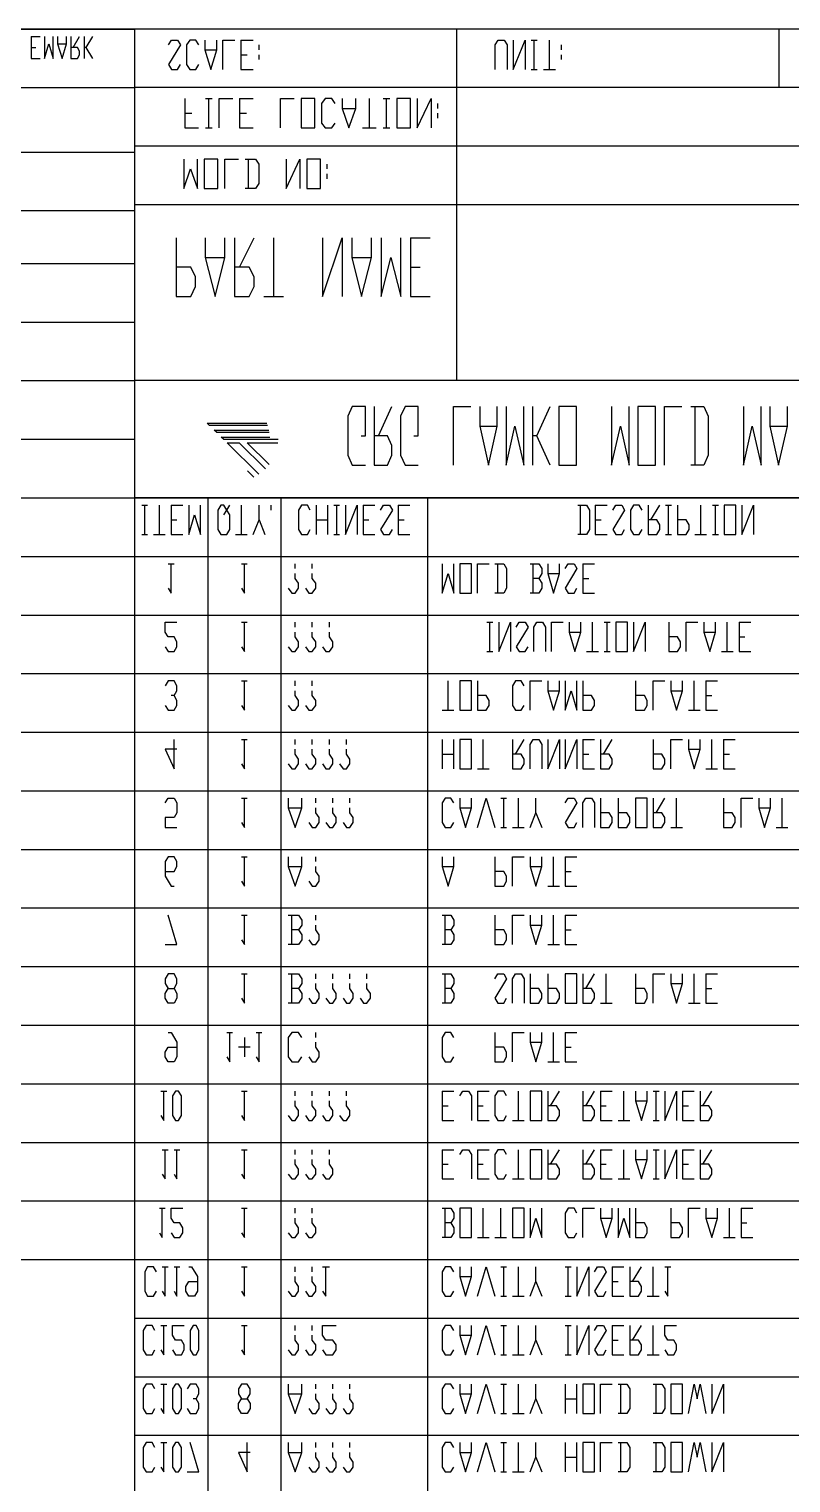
# Model space of a CAD drawing. Header units: millimetres. Extents: x -1 to 1014, y -756 to 757.
# Drawn here: x 841.2 to 925, y 596.8 to 756.7 of the extents above; entities that cross this region are included whole.
import ezdxf

# ---------------------------------------------------------------- set-up
doc = ezdxf.new("R2010")
doc.units = ezdxf.units.MM

# ---------------------------------------------------------------- blocks, each defined once
blk = doc.blocks.new('blockName2')
for points in [[(10.0392, 11.2879), (1013.96, 11.2879), (1013.96, 756.712), (10.0392, 756.712), (10.0392, 11.2879)], [(691.683, 756.712), (852.822, 756.712)], [(1013.96, 756.712), (852.822, 756.712)], [(852.822, 756.712), (852.822, 750.267)], [(852.822, 756.712), (852.822, 705.148)], [(888.272, 718.039), (888.272, 756.712)], [(923.723, 750.267), (923.723, 756.712)], [(841.475, 755.906), (841.475, 753.489), (842.442, 753.489)], [(841.475, 755.906), (842.442, 755.906)], [(842.925, 755.906), (842.925, 753.489), (843.409, 755.101), (843.892, 753.489), (843.892, 755.906)], [(844.376, 755.906), (844.376, 755.101), (844.859, 753.489), (845.343, 755.101), (845.343, 755.906)], [(844.376, 755.101), (845.343, 755.101)], [(845.826, 755.906), (845.826, 753.489), (846.551, 753.489), (846.793, 753.892), (846.793, 754.295), (846.551, 754.698), (845.826, 754.698)], [(846.068, 754.698), (846.793, 755.906)], [(847.276, 755.906), (847.276, 753.489)], [(847.518, 754.698), (848.243, 755.906)], [(856.569, 754.963), (856.901, 755.5), (857.565, 755.5), (857.897, 754.963), (856.569, 752.814), (856.901, 752.277), (857.565, 752.277), (857.897, 752.814)], [(859.889, 754.963), (859.557, 755.5), (858.893, 755.5), (858.561, 754.963), (858.561, 752.814), (858.893, 752.277), (859.557, 752.277), (859.889, 752.814)], [(860.553, 755.5), (860.553, 754.426), (861.217, 752.277), (861.881, 754.426), (861.881, 755.5)], [(862.544, 752.277), (862.544, 755.5), (863.872, 755.5)], [(864.536, 755.5), (864.536, 752.277), (865.864, 752.277)], [(864.536, 755.5), (865.864, 755.5)], [(866.528, 754.426), (866.528, 754.963)], [(892.475, 752.277), (892.475, 754.963), (892.807, 755.5), (893.471, 755.5), (893.803, 754.963), (893.803, 752.277)], [(894.466, 755.5), (894.466, 752.277), (895.794, 755.5), (895.794, 752.277)], [(896.458, 755.5), (897.122, 755.5)], [(896.79, 752.277), (896.79, 755.5)], [(898.45, 752.277), (898.45, 755.5)], [(899.778, 754.426), (899.778, 754.963)], [(841.475, 754.698), (841.959, 754.698)], [(848.243, 753.489), (847.518, 754.698), (847.276, 754.698)], [(860.553, 754.426), (861.881, 754.426)], [(864.536, 753.889), (865.2, 753.889)], [(866.528, 753.352), (866.528, 753.889)], [(899.778, 753.352), (899.778, 753.889)], [(896.458, 752.277), (897.122, 752.277)], [(897.786, 752.277), (899.114, 752.277)], [(691.683, 750.267), (852.822, 750.267)], [(986.529, 750.267), (852.822, 750.267)], [(852.822, 749.631), (852.822, 743.185)], [(858.362, 749.058), (858.362, 745.835), (859.866, 745.835)], [(860.618, 749.058), (861.37, 749.058)], [(860.994, 745.835), (860.994, 749.058)], [(862.122, 745.835), (862.122, 749.058), (863.626, 749.058)], [(864.378, 749.058), (864.378, 745.835), (865.882, 745.835)], [(864.378, 749.058), (865.882, 749.058)], [(868.89, 745.835), (868.89, 749.058), (870.393, 749.058)], [(871.145, 749.058), (871.145, 745.835), (872.649, 745.835), (872.649, 749.058), (871.145, 749.058)], [(874.905, 748.521), (874.529, 749.058), (873.777, 749.058), (873.401, 748.521), (873.401, 746.372), (873.777, 745.835), (874.529, 745.835), (874.905, 746.372)], [(875.657, 749.058), (875.657, 747.984), (876.409, 745.835), (877.161, 747.984), (877.161, 749.058)], [(878.665, 745.835), (878.665, 749.058)], [(880.169, 749.058), (880.921, 749.058)], [(880.545, 745.835), (880.545, 749.058)], [(881.673, 749.058), (881.673, 745.835), (883.177, 745.835), (883.177, 749.058), (881.673, 749.058)], [(883.929, 749.058), (883.929, 745.835), (885.433, 749.058), (885.433, 745.835)], [(886.185, 747.984), (886.185, 748.521)], [(858.362, 747.447), (859.114, 747.447)], [(864.378, 747.447), (865.13, 747.447)], [(875.657, 747.984), (877.161, 747.984)], [(886.185, 746.909), (886.185, 747.447)], [(860.618, 745.835), (861.37, 745.835)], [(877.913, 745.835), (879.417, 745.835)], [(880.169, 745.835), (880.921, 745.835)], [(986.529, 743.821), (852.822, 743.821)], [(691.683, 743.185), (852.822, 743.185)], [(852.822, 743.185), (852.822, 736.74)], [(858.235, 742.401), (858.235, 739.178), (858.987, 741.327), (859.739, 739.178), (859.739, 742.401)], [(860.491, 742.401), (860.491, 739.178), (861.995, 739.178), (861.995, 742.401), (860.491, 742.401)], [(862.747, 739.178), (862.747, 742.401), (864.251, 742.401)], [(865.003, 742.401), (866.131, 742.401), (866.507, 741.864), (866.507, 739.715), (866.131, 739.178), (865.003, 739.178)], [(865.379, 739.178), (865.379, 742.401)], [(869.515, 742.401), (869.515, 739.178), (871.019, 742.401), (871.019, 739.178)], [(871.771, 742.401), (871.771, 739.178), (873.275, 739.178), (873.275, 742.401), (871.771, 742.401)], [(874.027, 741.327), (874.027, 741.864)], [(874.027, 740.252), (874.027, 740.789)], [(1013.96, 737.375), (852.822, 737.375)], [(852.822, 737.375), (852.822, 730.93)], [(691.683, 736.74), (852.822, 736.74)], [(857.392, 733.75), (857.392, 727.304), (859.004, 727.304), (859.541, 728.378), (859.541, 729.453), (859.004, 730.527), (857.392, 730.527)], [(860.615, 733.75), (860.615, 731.601), (861.689, 727.304), (862.764, 731.601), (862.764, 733.75)], [(863.838, 733.75), (863.838, 727.304), (865.449, 727.304), (865.986, 728.378), (865.986, 729.453), (865.449, 730.527), (863.838, 730.527)], [(864.375, 730.527), (865.986, 733.75)], [(868.135, 727.304), (868.135, 733.75)], [(873.506, 733.75), (873.506, 727.304), (875.655, 733.75), (875.655, 727.304)], [(876.729, 733.75), (876.729, 731.601), (877.803, 727.304), (878.878, 731.601), (878.878, 733.75)], [(879.952, 733.75), (879.952, 727.304), (881.026, 731.601), (882.1, 727.304), (882.1, 733.75)], [(883.175, 733.75), (883.175, 727.304), (885.323, 727.304)], [(883.175, 733.75), (885.323, 733.75)], [(691.683, 730.93), (852.822, 730.93)], [(852.822, 730.93), (852.822, 724.484)], [(860.615, 731.601), (862.764, 731.601)], [(876.729, 731.601), (878.878, 731.601)], [(883.175, 730.527), (884.249, 730.527)], [(867.061, 727.304), (869.209, 727.304)], [(691.683, 724.484), (852.822, 724.484)], [(852.822, 724.484), (852.822, 718.039)], [(691.683, 718.039), (852.822, 718.039)], [(1013.96, 718.039), (852.822, 718.039)], [(852.822, 718.039), (852.822, 711.593)], [(877.74, 711.97), (878.223, 711.97), (878.223, 715.193), (876.773, 715.193), (876.29, 714.119), (876.29, 709.822), (876.773, 708.748), (878.223, 708.748)], [(879.19, 715.193), (879.19, 708.748), (880.64, 708.748), (881.124, 709.822), (881.124, 710.896), (880.64, 711.97), (879.19, 711.97)], [(879.674, 711.97), (881.124, 715.193)], [(883.541, 711.97), (884.024, 711.97), (884.024, 715.193), (882.574, 715.193), (882.091, 714.119), (882.091, 709.822), (882.574, 708.748), (884.024, 708.748)], [(887.892, 708.748), (887.892, 715.193), (889.825, 715.193)], [(890.792, 715.193), (890.792, 713.045), (891.759, 708.748), (892.726, 713.045), (892.726, 715.193)], [(893.693, 715.193), (893.693, 708.748), (894.66, 713.045), (895.626, 708.748), (895.626, 715.193)], [(896.593, 715.193), (896.593, 708.748)], [(897.077, 711.97), (898.527, 715.193)], [(899.494, 715.193), (899.494, 708.748), (901.427, 708.748), (901.427, 715.193), (899.494, 715.193)], [(905.295, 715.193), (905.295, 708.748), (906.262, 713.045), (907.228, 708.748), (907.228, 715.193)], [(908.195, 715.193), (908.195, 708.748), (910.129, 708.748), (910.129, 715.193), (908.195, 715.193)], [(911.096, 708.748), (911.096, 715.193), (913.029, 715.193)], [(913.996, 715.193), (915.447, 715.193), (915.93, 714.119), (915.93, 709.822), (915.447, 708.748), (913.996, 708.748)], [(914.48, 708.748), (914.48, 715.193)], [(919.797, 715.193), (919.797, 708.748), (920.764, 713.045), (921.731, 708.748), (921.731, 715.193)], [(922.698, 715.193), (922.698, 713.045), (923.665, 708.748), (924.631, 713.045), (924.631, 715.193)], [(861.042, 713.139), (860.806, 713.371)], [(860.806, 713.371), (867.367, 713.371)], [(861.042, 713.139), (867.459, 713.139)], [(861.826, 712.365), (861.591, 712.597)], [(861.591, 712.597), (867.612, 712.597)], [(861.826, 712.365), (867.653, 712.365)], [(862.61, 711.592), (862.375, 711.824)], [(862.375, 711.824), (867.695, 711.824)], [(890.792, 713.045), (892.726, 713.045)], [(898.527, 708.748), (897.077, 711.97), (896.593, 711.97)], [(922.698, 713.045), (924.631, 713.045)], [(691.683, 711.593), (852.822, 711.593)], [(852.822, 711.593), (852.822, 705.148)], [(862.61, 711.592), (868.619, 711.592)], [(866.505, 707.749), (863.002, 711.205)], [(863.002, 711.205), (864.324, 711.205)], [(867.218, 708.35), (864.324, 711.205)], [(865.205, 711.205), (868.589, 711.205)], [(867.624, 708.819), (865.205, 711.205)], [(865.952, 707.425), (865.252, 708.116)], [(691.683, 705.148), (852.822, 705.148)], [(1013.96, 705.148), (852.822, 705.148)], [(1013.96, 705.148), (852.822, 705.148)], [(852.822, 705.148), (1013.96, 705.148)], [(852.822, 705.148), (852.822, 698.702)], [(852.822, 705.148), (852.822, 698.702)], [(853.627, 704.342), (854.272, 704.342)], [(853.95, 701.119), (853.95, 704.342)], [(855.561, 701.119), (855.561, 704.342)], [(856.85, 704.342), (856.85, 701.119), (858.139, 701.119)], [(856.85, 704.342), (858.139, 704.342)], [(858.784, 704.342), (858.784, 701.119), (859.428, 703.268), (860.073, 701.119), (860.073, 704.342)], [(860.879, 705.148), (860.879, 698.702)], [(862.651, 703.268), (862.973, 703.805), (862.651, 704.342), (862.329, 704.342), (862.007, 703.805), (862.007, 701.656), (862.329, 701.119), (862.973, 701.119), (863.296, 701.656), (863.296, 703.268), (862.973, 703.805), (863.296, 704.342)], [(864.585, 701.119), (864.585, 704.342)], [(865.874, 701.119), (866.519, 702.731), (866.519, 704.342)], [(867.808, 704.342), (867.808, 703.805)], [(868.936, 705.148), (868.936, 698.702)], [(872.158, 703.805), (871.836, 704.342), (871.192, 704.342), (870.869, 703.805), (870.869, 701.656), (871.192, 701.119), (871.836, 701.119), (872.158, 701.656)], [(872.803, 704.342), (872.803, 701.119)], [(874.092, 701.119), (874.092, 704.342)], [(874.737, 704.342), (875.381, 704.342)], [(875.059, 701.119), (875.059, 704.342)], [(876.026, 704.342), (876.026, 701.119), (877.315, 704.342), (877.315, 701.119)], [(877.959, 704.342), (877.959, 701.119), (879.249, 701.119)], [(877.959, 704.342), (879.249, 704.342)], [(879.893, 703.805), (880.215, 704.342), (880.86, 704.342), (881.182, 703.805), (879.893, 701.656), (880.215, 701.119), (880.86, 701.119), (881.182, 701.656)], [(881.827, 704.342), (881.827, 701.119), (883.116, 701.119)], [(881.827, 704.342), (883.116, 704.342)], [(885.05, 705.148), (885.05, 698.702)], [(901.566, 704.342), (902.533, 704.342), (902.855, 703.805), (902.855, 701.656), (902.533, 701.119), (901.566, 701.119)], [(901.889, 701.119), (901.889, 704.342)], [(903.5, 704.342), (903.5, 701.119), (904.789, 701.119)], [(903.5, 704.342), (904.789, 704.342)], [(905.434, 703.805), (905.756, 704.342), (906.4, 704.342), (906.723, 703.805), (905.434, 701.656), (905.756, 701.119), (906.4, 701.119), (906.723, 701.656)], [(908.656, 703.805), (908.334, 704.342), (907.69, 704.342), (907.367, 703.805), (907.367, 701.656), (907.69, 701.119), (908.334, 701.119), (908.656, 701.656)], [(909.301, 704.342), (909.301, 701.119), (910.268, 701.119), (910.59, 701.656), (910.59, 702.193), (910.268, 702.731), (909.301, 702.731)], [(909.623, 702.731), (910.59, 704.342)], [(911.235, 704.342), (911.879, 704.342)], [(911.557, 701.119), (911.557, 704.342)], [(912.524, 704.342), (912.524, 701.119), (913.491, 701.119), (913.813, 701.656), (913.813, 702.193), (913.491, 702.731), (912.524, 702.731)], [(915.102, 701.119), (915.102, 704.342)], [(916.391, 704.342), (917.036, 704.342)], [(916.713, 701.119), (916.713, 704.342)], [(917.68, 704.342), (917.68, 701.119), (918.969, 701.119), (918.969, 704.342), (917.68, 704.342)], [(919.614, 704.342), (919.614, 701.119), (920.903, 704.342), (920.903, 701.119)], [(856.85, 702.731), (857.495, 702.731)], [(866.519, 702.731), (867.163, 701.119)], [(872.803, 702.731), (874.092, 702.731)], [(877.959, 702.731), (878.604, 702.731)], [(881.827, 702.731), (882.471, 702.731)], [(903.5, 702.731), (904.145, 702.731)], [(853.627, 701.119), (854.272, 701.119)], [(854.917, 701.119), (856.206, 701.119)], [(863.94, 701.119), (865.229, 701.119)], [(874.737, 701.119), (875.381, 701.119)], [(911.235, 701.119), (911.879, 701.119)], [(914.457, 701.119), (915.747, 701.119)], [(916.391, 701.119), (917.036, 701.119)], [(691.683, 698.702), (852.822, 698.702)], [(852.822, 698.702), (852.822, 692.256)], [(852.822, 698.702), (1013.96, 698.702)], [(852.822, 698.702), (852.822, 692.256)], [(856.528, 695.211), (856.85, 694.674), (856.85, 697.896)], [(856.528, 697.896), (857.172, 697.896)], [(860.879, 698.702), (860.879, 692.256)], [(864.585, 695.211), (864.907, 694.674), (864.907, 697.896)], [(864.585, 697.896), (865.229, 697.896)], [(868.936, 698.702), (868.936, 692.256)], [(870.493, 697.359), (870.493, 697.896)], [(872.373, 697.359), (872.373, 697.896)], [(885.05, 698.702), (885.05, 692.256)], [(886.661, 697.896), (886.661, 694.674), (887.305, 696.822), (887.95, 694.674), (887.95, 697.896)], [(888.595, 697.896), (888.595, 694.674), (889.884, 694.674), (889.884, 697.896), (888.595, 697.896)], [(890.528, 694.674), (890.528, 697.896), (891.817, 697.896)], [(892.462, 697.896), (893.429, 697.896), (893.751, 697.359), (893.751, 695.211), (893.429, 694.674), (892.462, 694.674)], [(892.784, 694.674), (892.784, 697.896)], [(896.329, 697.896), (897.296, 697.896), (897.618, 697.359), (897.618, 696.822), (897.296, 696.285), (896.652, 696.285)], [(896.652, 694.674), (896.652, 697.896)], [(898.263, 697.896), (898.263, 696.822), (898.907, 694.674), (899.552, 696.822), (899.552, 697.896)], [(900.197, 697.359), (900.519, 697.896), (901.163, 697.896), (901.486, 697.359), (900.197, 695.211), (900.519, 694.674), (901.163, 694.674), (901.486, 695.211)], [(902.13, 697.896), (902.13, 694.674), (903.419, 694.674)], [(902.13, 697.896), (903.419, 697.896)], [(869.741, 695.211), (870.117, 694.674), (870.493, 694.674), (870.869, 695.211), (870.869, 695.748), (870.493, 696.285), (870.493, 696.822)], [(871.621, 695.211), (871.997, 694.674), (872.373, 694.674), (872.749, 695.211), (872.749, 695.748), (872.373, 696.285), (872.373, 696.822)], [(897.296, 696.285), (897.618, 695.748), (897.618, 695.211), (897.296, 694.674), (896.329, 694.674)], [(898.263, 696.822), (899.552, 696.822)], [(902.13, 696.285), (902.775, 696.285)], [(691.683, 692.256), (852.822, 692.256)], [(852.822, 692.256), (852.822, 685.811)], [(852.822, 692.256), (1013.96, 692.256)], [(852.822, 692.256), (852.822, 685.811)], [(856.206, 688.765), (856.528, 688.228), (857.172, 688.228), (857.495, 688.765), (857.495, 689.302), (857.172, 689.839), (856.528, 689.839), (856.206, 690.377), (856.206, 691.451), (857.495, 691.451)], [(860.879, 692.256), (860.879, 685.811)], [(864.585, 688.765), (864.907, 688.228), (864.907, 691.451)], [(864.585, 691.451), (865.229, 691.451)], [(868.936, 692.256), (868.936, 685.811)], [(870.493, 690.914), (870.493, 691.451)], [(872.373, 690.914), (872.373, 691.451)], [(874.253, 690.914), (874.253, 691.451)], [(885.05, 692.256), (885.05, 685.811)], [(891.588, 691.451), (892.233, 691.451)], [(891.911, 688.228), (891.911, 691.451)], [(892.878, 691.451), (892.878, 688.228), (894.167, 691.451), (894.167, 688.228)], [(894.811, 690.914), (895.134, 691.451), (895.778, 691.451), (896.1, 690.914), (894.811, 688.765), (895.134, 688.228), (895.778, 688.228), (896.1, 688.765)], [(896.745, 688.228), (896.745, 690.914), (897.067, 691.451), (897.712, 691.451), (898.034, 690.914), (898.034, 688.228)], [(898.679, 688.228), (898.679, 691.451), (899.968, 691.451)], [(900.612, 691.451), (900.612, 690.377), (901.257, 688.228), (901.901, 690.377), (901.901, 691.451)], [(903.19, 688.228), (903.19, 691.451)], [(904.48, 691.451), (905.124, 691.451)], [(904.802, 688.228), (904.802, 691.451)], [(905.769, 691.451), (905.769, 688.228), (907.058, 688.228), (907.058, 691.451), (905.769, 691.451)], [(907.702, 691.451), (907.702, 688.228), (908.991, 691.451), (908.991, 688.228)], [(911.57, 691.451), (911.57, 688.228), (912.537, 688.228), (912.859, 688.765), (912.859, 689.302), (912.537, 689.839), (911.57, 689.839)], [(913.503, 688.228), (913.503, 691.451), (914.793, 691.451)], [(915.437, 691.451), (915.437, 690.377), (916.082, 688.228), (916.726, 690.377), (916.726, 691.451)], [(918.015, 688.228), (918.015, 691.451)], [(919.304, 691.451), (919.304, 688.228), (920.594, 688.228)], [(919.304, 691.451), (920.594, 691.451)], [(869.741, 688.765), (870.117, 688.228), (870.493, 688.228), (870.869, 688.765), (870.869, 689.302), (870.493, 689.839), (870.493, 690.377)], [(871.621, 688.765), (871.997, 688.228), (872.373, 688.228), (872.749, 688.765), (872.749, 689.302), (872.373, 689.839), (872.373, 690.377)], [(873.501, 688.765), (873.877, 688.228), (874.253, 688.228), (874.629, 688.765), (874.629, 689.302), (874.253, 689.839), (874.253, 690.377)], [(900.612, 690.377), (901.901, 690.377)], [(915.437, 690.377), (916.726, 690.377)], [(919.304, 689.839), (919.949, 689.839)], [(891.588, 688.228), (892.233, 688.228)], [(902.546, 688.228), (903.835, 688.228)], [(904.48, 688.228), (905.124, 688.228)], [(917.371, 688.228), (918.66, 688.228)], [(691.683, 685.811), (852.822, 685.811)], [(852.822, 685.811), (1013.96, 685.811)], [(852.822, 685.811), (852.822, 679.365)], [(852.822, 685.811), (852.822, 679.365)], [(857.172, 683.394), (857.495, 683.931), (857.495, 684.468), (857.172, 685.005), (856.528, 685.005), (856.206, 684.468)], [(860.879, 685.811), (860.879, 679.365)], [(864.585, 682.32), (864.907, 681.782), (864.907, 685.005)], [(864.585, 685.005), (865.229, 685.005)], [(868.936, 685.811), (868.936, 679.365)], [(870.493, 684.468), (870.493, 685.005)], [(872.373, 684.468), (872.373, 685.005)], [(885.05, 685.811), (885.05, 679.365)], [(887.305, 681.782), (887.305, 685.005)], [(888.595, 685.005), (888.595, 681.782), (889.884, 681.782), (889.884, 685.005), (888.595, 685.005)], [(890.528, 685.005), (890.528, 681.782), (891.495, 681.782), (891.817, 682.32), (891.817, 682.857), (891.495, 683.394), (890.528, 683.394)], [(895.685, 684.468), (895.362, 685.005), (894.718, 685.005), (894.396, 684.468), (894.396, 682.32), (894.718, 681.782), (895.362, 681.782), (895.685, 682.32)], [(896.329, 681.782), (896.329, 685.005), (897.618, 685.005)], [(898.263, 685.005), (898.263, 683.931), (898.907, 681.782), (899.552, 683.931), (899.552, 685.005)], [(900.197, 685.005), (900.197, 681.782), (900.841, 683.931), (901.486, 681.782), (901.486, 685.005)], [(902.13, 685.005), (902.13, 681.782), (903.097, 681.782), (903.419, 682.32), (903.419, 682.857), (903.097, 683.394), (902.13, 683.394)], [(907.931, 685.005), (907.931, 681.782), (908.898, 681.782), (909.22, 682.32), (909.22, 682.857), (908.898, 683.394), (907.931, 683.394)], [(909.865, 681.782), (909.865, 685.005), (911.154, 685.005)], [(911.799, 685.005), (911.799, 683.931), (912.443, 681.782), (913.088, 683.931), (913.088, 685.005)], [(914.377, 681.782), (914.377, 685.005)], [(915.666, 685.005), (915.666, 681.782), (916.955, 681.782)], [(915.666, 685.005), (916.955, 685.005)], [(856.206, 682.32), (856.528, 681.782), (857.172, 681.782), (857.495, 682.32), (857.495, 682.857), (857.172, 683.394), (856.85, 683.394)], [(869.741, 682.32), (870.117, 681.782), (870.493, 681.782), (870.869, 682.32), (870.869, 682.857), (870.493, 683.394), (870.493, 683.931)], [(871.621, 682.32), (871.997, 681.782), (872.373, 681.782), (872.749, 682.32), (872.749, 682.857), (872.373, 683.394), (872.373, 683.931)], [(898.263, 683.931), (899.552, 683.931)], [(911.799, 683.931), (913.088, 683.931)], [(915.666, 683.394), (916.311, 683.394)], [(886.661, 681.782), (887.95, 681.782)], [(913.732, 681.782), (915.021, 681.782)], [(691.683, 679.365), (852.822, 679.365)], [(852.822, 679.365), (1013.96, 679.365)], [(852.822, 679.365), (852.822, 672.92)], [(852.822, 679.365), (852.822, 672.92)], [(857.495, 677.485), (856.206, 677.485), (857.172, 675.337), (857.172, 678.56)], [(860.879, 679.365), (860.879, 672.92)], [(864.585, 675.874), (864.907, 675.337), (864.907, 678.56)], [(864.585, 678.56), (865.229, 678.56)], [(868.936, 679.365), (868.936, 672.92)], [(870.493, 678.023), (870.493, 678.56)], [(872.373, 678.023), (872.373, 678.56)], [(874.253, 678.023), (874.253, 678.56)], [(876.133, 678.023), (876.133, 678.56)], [(885.05, 679.365), (885.05, 672.92)], [(886.661, 678.56), (886.661, 675.337)], [(887.95, 675.337), (887.95, 678.56)], [(888.595, 678.56), (888.595, 675.337), (889.884, 675.337), (889.884, 678.56), (888.595, 678.56)], [(891.173, 675.337), (891.173, 678.56)], [(894.396, 678.56), (894.396, 675.337), (895.362, 675.337), (895.685, 675.874), (895.685, 676.411), (895.362, 676.948), (894.396, 676.948)], [(894.718, 676.948), (895.685, 678.56)], [(896.329, 675.337), (896.329, 678.023), (896.652, 678.56), (897.296, 678.56), (897.618, 678.023), (897.618, 675.337)], [(898.263, 678.56), (898.263, 675.337), (899.552, 678.56), (899.552, 675.337)], [(900.197, 678.56), (900.197, 675.337), (901.486, 678.56), (901.486, 675.337)], [(902.13, 678.56), (902.13, 675.337), (903.419, 675.337)], [(902.13, 678.56), (903.419, 678.56)], [(904.064, 678.56), (904.064, 675.337), (905.031, 675.337), (905.353, 675.874), (905.353, 676.411), (905.031, 676.948), (904.064, 676.948)], [(904.386, 676.948), (905.353, 678.56)], [(909.865, 678.56), (909.865, 675.337), (910.832, 675.337), (911.154, 675.874), (911.154, 676.411), (910.832, 676.948), (909.865, 676.948)], [(911.799, 675.337), (911.799, 678.56), (913.088, 678.56)], [(913.732, 678.56), (913.732, 677.485), (914.377, 675.337), (915.021, 677.485), (915.021, 678.56)], [(916.311, 675.337), (916.311, 678.56)], [(917.6, 678.56), (917.6, 675.337), (918.889, 675.337)], [(917.6, 678.56), (918.889, 678.56)], [(869.741, 675.874), (870.117, 675.337), (870.493, 675.337), (870.869, 675.874), (870.869, 676.411), (870.493, 676.948), (870.493, 677.485)], [(871.621, 675.874), (871.997, 675.337), (872.373, 675.337), (872.749, 675.874), (872.749, 676.411), (872.373, 676.948), (872.373, 677.485)], [(873.501, 675.874), (873.877, 675.337), (874.253, 675.337), (874.629, 675.874), (874.629, 676.411), (874.253, 676.948), (874.253, 677.485)], [(875.381, 675.874), (875.757, 675.337), (876.133, 675.337), (876.509, 675.874), (876.509, 676.411), (876.133, 676.948), (876.133, 677.485)], [(886.661, 676.948), (887.95, 676.948)], [(902.13, 676.948), (902.775, 676.948)], [(913.732, 677.485), (915.021, 677.485)], [(917.6, 676.948), (918.244, 676.948)], [(890.528, 675.337), (891.817, 675.337)], [(915.666, 675.337), (916.955, 675.337)], [(691.683, 672.92), (852.822, 672.92)], [(852.822, 672.92), (1013.96, 672.92)], [(852.822, 672.92), (852.822, 666.474)], [(852.822, 672.92), (852.822, 666.474)], [(856.206, 671.577), (856.528, 672.114), (857.172, 672.114), (857.495, 671.577), (857.495, 670.503), (857.172, 669.966), (856.206, 669.966), (856.206, 668.891), (857.495, 668.891)], [(860.879, 672.92), (860.879, 666.474)], [(864.585, 669.428), (864.907, 668.891), (864.907, 672.114)], [(864.585, 672.114), (865.229, 672.114)], [(868.936, 672.92), (868.936, 666.474)], [(869.741, 672.114), (869.741, 671.04), (870.493, 668.891), (871.245, 671.04), (871.245, 672.114)], [(872.749, 671.577), (872.749, 672.114)], [(874.629, 671.577), (874.629, 672.114)], [(876.509, 671.577), (876.509, 672.114)], [(885.05, 672.92), (885.05, 666.474)], [(887.95, 671.577), (887.628, 672.114), (886.983, 672.114), (886.661, 671.577), (886.661, 669.428), (886.983, 668.891), (887.628, 668.891), (887.95, 669.428)], [(888.595, 672.114), (888.595, 671.04), (889.239, 668.891), (889.884, 671.04), (889.884, 672.114)], [(890.528, 668.891), (891.495, 672.114), (892.462, 668.891)], [(893.106, 672.114), (893.751, 672.114)], [(893.429, 668.891), (893.429, 672.114)], [(895.04, 668.891), (895.04, 672.114)], [(896.329, 668.891), (896.974, 670.503), (896.974, 672.114)], [(900.197, 671.577), (900.519, 672.114), (901.163, 672.114), (901.486, 671.577), (900.197, 669.428), (900.519, 668.891), (901.163, 668.891), (901.486, 669.428)], [(902.13, 668.891), (902.13, 671.577), (902.453, 672.114), (903.097, 672.114), (903.419, 671.577), (903.419, 668.891)], [(904.064, 672.114), (904.064, 668.891), (905.031, 668.891), (905.353, 669.428), (905.353, 669.966), (905.031, 670.503), (904.064, 670.503)], [(905.998, 672.114), (905.998, 668.891), (906.964, 668.891), (907.287, 669.428), (907.287, 669.966), (906.964, 670.503), (905.998, 670.503)], [(907.931, 672.114), (907.931, 668.891), (909.22, 668.891), (909.22, 672.114), (907.931, 672.114)], [(909.865, 672.114), (909.865, 668.891), (910.832, 668.891), (911.154, 669.428), (911.154, 669.966), (910.832, 670.503), (909.865, 670.503)], [(910.187, 670.503), (911.154, 672.114)], [(912.443, 668.891), (912.443, 672.114)], [(917.6, 672.114), (917.6, 668.891), (918.566, 668.891), (918.889, 669.428), (918.889, 669.966), (918.566, 670.503), (917.6, 670.503)], [(919.533, 668.891), (919.533, 672.114), (920.822, 672.114)], [(921.467, 672.114), (921.467, 671.04), (922.112, 668.891), (922.756, 671.04), (922.756, 672.114)], [(924.045, 668.891), (924.045, 672.114)], [(869.741, 671.04), (871.245, 671.04)], [(871.997, 669.428), (872.373, 668.891), (872.749, 668.891), (873.125, 669.428), (873.125, 669.966), (872.749, 670.503), (872.749, 671.04)], [(873.877, 669.428), (874.253, 668.891), (874.629, 668.891), (875.005, 669.428), (875.005, 669.966), (874.629, 670.503), (874.629, 671.04)], [(875.757, 669.428), (876.133, 668.891), (876.509, 668.891), (876.885, 669.428), (876.885, 669.966), (876.509, 670.503), (876.509, 671.04)], [(888.595, 671.04), (889.884, 671.04)], [(896.974, 670.503), (897.618, 668.891)], [(921.467, 671.04), (922.756, 671.04)], [(893.106, 668.891), (893.751, 668.891)], [(894.396, 668.891), (895.685, 668.891)], [(911.799, 668.891), (913.088, 668.891)], [(923.401, 668.891), (924.69, 668.891)], [(691.683, 666.474), (852.822, 666.474)], [(852.822, 666.474), (852.822, 660.029)], [(852.822, 666.474), (1013.96, 666.474)], [(852.822, 666.474), (852.822, 660.029)], [(856.206, 664.057), (857.172, 664.057), (857.495, 664.594), (857.495, 665.131), (857.172, 665.669), (856.528, 665.669), (856.206, 665.131), (856.206, 663.52), (856.85, 662.446), (857.172, 662.446)], [(860.879, 666.474), (860.879, 660.029)], [(864.585, 662.983), (864.907, 662.446), (864.907, 665.669)], [(864.585, 665.669), (865.229, 665.669)], [(868.936, 666.474), (868.936, 660.029)], [(869.741, 665.669), (869.741, 664.594), (870.493, 662.446), (871.245, 664.594), (871.245, 665.669)], [(872.749, 665.131), (872.749, 665.669)], [(885.05, 666.474), (885.05, 660.029)], [(886.661, 665.669), (886.661, 664.594), (887.305, 662.446), (887.95, 664.594), (887.95, 665.669)], [(892.462, 665.669), (892.462, 662.446), (893.429, 662.446), (893.751, 662.983), (893.751, 663.52), (893.429, 664.057), (892.462, 664.057)], [(894.396, 662.446), (894.396, 665.669), (895.685, 665.669)], [(896.329, 665.669), (896.329, 664.594), (896.974, 662.446), (897.618, 664.594), (897.618, 665.669)], [(898.907, 662.446), (898.907, 665.669)], [(900.197, 665.669), (900.197, 662.446), (901.486, 662.446)], [(900.197, 665.669), (901.486, 665.669)], [(869.741, 664.594), (871.245, 664.594)], [(871.997, 662.983), (872.373, 662.446), (872.749, 662.446), (873.125, 662.983), (873.125, 663.52), (872.749, 664.057), (872.749, 664.594)], [(886.661, 664.594), (887.95, 664.594)], [(896.329, 664.594), (897.618, 664.594)], [(900.197, 664.057), (900.841, 664.057)], [(898.263, 662.446), (899.552, 662.446)], [(691.683, 660.029), (852.822, 660.029)], [(852.822, 660.029), (1013.96, 660.029)], [(852.822, 660.029), (852.822, 653.583)], [(852.822, 660.029), (852.822, 653.583)], [(856.206, 656), (857.495, 656), (856.528, 659.223)], [(860.879, 660.029), (860.879, 653.583)], [(864.585, 656.537), (864.907, 656), (864.907, 659.223)], [(864.585, 659.223), (865.229, 659.223)], [(868.936, 660.029), (868.936, 653.583)], [(869.741, 659.223), (870.869, 659.223), (871.245, 658.686), (871.245, 658.149), (870.869, 657.612), (870.117, 657.612)], [(870.117, 656), (870.117, 659.223)], [(872.749, 658.686), (872.749, 659.223)], [(885.05, 660.029), (885.05, 653.583)], [(886.661, 659.223), (887.628, 659.223), (887.95, 658.686), (887.95, 658.149), (887.628, 657.612), (886.983, 657.612)], [(886.983, 656), (886.983, 659.223)], [(892.462, 659.223), (892.462, 656), (893.429, 656), (893.751, 656.537), (893.751, 657.074), (893.429, 657.612), (892.462, 657.612)], [(894.396, 656), (894.396, 659.223), (895.685, 659.223)], [(896.329, 659.223), (896.329, 658.149), (896.974, 656), (897.618, 658.149), (897.618, 659.223)], [(898.907, 656), (898.907, 659.223)], [(900.197, 659.223), (900.197, 656), (901.486, 656)], [(900.197, 659.223), (901.486, 659.223)], [(870.869, 657.612), (871.245, 657.074), (871.245, 656.537), (870.869, 656), (869.741, 656)], [(871.997, 656.537), (872.373, 656), (872.749, 656), (873.125, 656.537), (873.125, 657.074), (872.749, 657.612), (872.749, 658.149)], [(887.628, 657.612), (887.95, 657.074), (887.95, 656.537), (887.628, 656), (886.661, 656)], [(896.329, 658.149), (897.618, 658.149)], [(900.197, 657.612), (900.841, 657.612)], [(898.263, 656), (899.552, 656)], [(691.683, 653.583), (852.822, 653.583)], [(852.822, 653.583), (1013.96, 653.583)], [(852.822, 653.583), (852.822, 647.138)], [(852.822, 653.583), (852.822, 647.138)], [(856.528, 652.777), (856.206, 652.24), (856.206, 651.703), (856.528, 651.166), (857.172, 651.166), (857.495, 650.629), (857.495, 650.092), (857.172, 649.555), (856.528, 649.555), (856.206, 650.092), (856.206, 650.629), (856.528, 651.166)], [(857.172, 651.166), (857.495, 651.703), (857.495, 652.24), (857.172, 652.777), (856.528, 652.777)], [(860.879, 653.583), (860.879, 647.138)], [(864.585, 650.092), (864.907, 649.555), (864.907, 652.777)], [(864.585, 652.777), (865.229, 652.777)], [(868.936, 653.583), (868.936, 647.138)], [(869.741, 652.777), (870.869, 652.777), (871.245, 652.24), (871.245, 651.703), (870.869, 651.166), (870.117, 651.166)], [(870.117, 649.555), (870.117, 652.777)], [(872.749, 652.24), (872.749, 652.777)], [(874.629, 652.24), (874.629, 652.777)], [(876.509, 652.24), (876.509, 652.777)], [(878.389, 652.24), (878.389, 652.777)], [(885.05, 653.583), (885.05, 647.138)], [(886.661, 652.777), (887.628, 652.777), (887.95, 652.24), (887.95, 651.703), (887.628, 651.166), (886.983, 651.166)], [(886.983, 649.555), (886.983, 652.777)], [(892.462, 652.24), (892.784, 652.777), (893.429, 652.777), (893.751, 652.24), (892.462, 650.092), (892.784, 649.555), (893.429, 649.555), (893.751, 650.092)], [(894.396, 649.555), (894.396, 652.24), (894.718, 652.777), (895.362, 652.777), (895.685, 652.24), (895.685, 649.555)], [(896.329, 652.777), (896.329, 649.555), (897.296, 649.555), (897.618, 650.092), (897.618, 650.629), (897.296, 651.166), (896.329, 651.166)], [(898.263, 652.777), (898.263, 649.555), (899.23, 649.555), (899.552, 650.092), (899.552, 650.629), (899.23, 651.166), (898.263, 651.166)], [(900.197, 652.777), (900.197, 649.555), (901.486, 649.555), (901.486, 652.777), (900.197, 652.777)], [(902.13, 652.777), (902.13, 649.555), (903.097, 649.555), (903.419, 650.092), (903.419, 650.629), (903.097, 651.166), (902.13, 651.166)], [(902.453, 651.166), (903.419, 652.777)], [(904.709, 649.555), (904.709, 652.777)], [(907.931, 652.777), (907.931, 649.555), (908.898, 649.555), (909.22, 650.092), (909.22, 650.629), (908.898, 651.166), (907.931, 651.166)], [(909.865, 649.555), (909.865, 652.777), (911.154, 652.777)], [(911.799, 652.777), (911.799, 651.703), (912.443, 649.555), (913.088, 651.703), (913.088, 652.777)], [(914.377, 649.555), (914.377, 652.777)], [(915.666, 652.777), (915.666, 649.555), (916.955, 649.555)], [(915.666, 652.777), (916.955, 652.777)], [(870.869, 651.166), (871.245, 650.629), (871.245, 650.092), (870.869, 649.555), (869.741, 649.555)], [(871.997, 650.092), (872.373, 649.555), (872.749, 649.555), (873.125, 650.092), (873.125, 650.629), (872.749, 651.166), (872.749, 651.703)], [(873.877, 650.092), (874.253, 649.555), (874.629, 649.555), (875.005, 650.092), (875.005, 650.629), (874.629, 651.166), (874.629, 651.703)], [(875.757, 650.092), (876.133, 649.555), (876.509, 649.555), (876.885, 650.092), (876.885, 650.629), (876.509, 651.166), (876.509, 651.703)], [(877.637, 650.092), (878.013, 649.555), (878.389, 649.555), (878.765, 650.092), (878.765, 650.629), (878.389, 651.166), (878.389, 651.703)], [(887.628, 651.166), (887.95, 650.629), (887.95, 650.092), (887.628, 649.555), (886.661, 649.555)], [(911.799, 651.703), (913.088, 651.703)], [(915.666, 651.166), (916.311, 651.166)], [(904.064, 649.555), (905.353, 649.555)], [(913.732, 649.555), (915.021, 649.555)], [(691.683, 647.138), (852.822, 647.138)], [(852.822, 647.138), (852.822, 640.692)], [(852.822, 647.138), (1013.96, 647.138)], [(852.822, 647.138), (852.822, 640.692)], [(856.528, 646.332), (856.85, 646.332), (857.495, 645.258), (857.495, 643.646), (857.172, 643.109), (856.528, 643.109), (856.206, 643.646), (856.206, 644.183), (856.528, 644.72), (857.495, 644.72)], [(860.879, 647.138), (860.879, 640.692)], [(862.973, 643.646), (863.296, 643.109), (863.296, 646.332)], [(862.973, 646.332), (863.618, 646.332)], [(866.196, 643.646), (866.519, 643.109), (866.519, 646.332)], [(866.196, 646.332), (866.841, 646.332)], [(868.936, 647.138), (868.936, 640.692)], [(871.245, 645.795), (870.869, 646.332), (870.117, 646.332), (869.741, 645.795), (869.741, 643.646), (870.117, 643.109), (870.869, 643.109), (871.245, 643.646)], [(872.749, 645.795), (872.749, 646.332)], [(885.05, 647.138), (885.05, 640.692)], [(887.95, 645.795), (887.628, 646.332), (886.983, 646.332), (886.661, 645.795), (886.661, 643.646), (886.983, 643.109), (887.628, 643.109), (887.95, 643.646)], [(892.462, 646.332), (892.462, 643.109), (893.429, 643.109), (893.751, 643.646), (893.751, 644.183), (893.429, 644.72), (892.462, 644.72)], [(894.396, 643.109), (894.396, 646.332), (895.685, 646.332)], [(896.329, 646.332), (896.329, 645.258), (896.974, 643.109), (897.618, 645.258), (897.618, 646.332)], [(898.907, 643.109), (898.907, 646.332)], [(900.197, 646.332), (900.197, 643.109), (901.486, 643.109)], [(900.197, 646.332), (901.486, 646.332)], [(865.552, 644.72), (864.263, 644.72)], [(864.907, 645.795), (864.907, 643.646)], [(871.997, 643.646), (872.373, 643.109), (872.749, 643.109), (873.125, 643.646), (873.125, 644.183), (872.749, 644.72), (872.749, 645.258)], [(896.329, 645.258), (897.618, 645.258)], [(900.197, 644.72), (900.841, 644.72)], [(898.263, 643.109), (899.552, 643.109)], [(691.683, 640.692), (852.822, 640.692)], [(852.822, 640.692), (1013.96, 640.692)], [(852.822, 640.692), (852.822, 634.246)], [(852.822, 640.692), (852.822, 634.246)], [(855.722, 637.201), (856.045, 636.664), (856.045, 639.886)], [(855.722, 639.886), (856.367, 639.886)], [(857.334, 639.886), (857.011, 639.349), (857.011, 637.201), (857.334, 636.664), (857.656, 636.664), (857.978, 637.201), (857.978, 639.349), (857.656, 639.886), (857.334, 639.886)], [(860.879, 640.692), (860.879, 634.246)], [(864.585, 637.201), (864.907, 636.664), (864.907, 639.886)], [(864.585, 639.886), (865.229, 639.886)], [(868.936, 640.692), (868.936, 634.246)], [(870.493, 639.349), (870.493, 639.886)], [(872.373, 639.349), (872.373, 639.886)], [(874.253, 639.349), (874.253, 639.886)], [(876.133, 639.349), (876.133, 639.886)], [(885.05, 640.692), (885.05, 634.246)], [(886.661, 639.886), (886.661, 636.664), (887.95, 636.664)], [(886.661, 639.886), (887.95, 639.886)], [(888.595, 639.349), (888.917, 639.886), (889.561, 639.886), (889.884, 639.349), (889.884, 636.664)], [(890.528, 639.886), (890.528, 636.664), (891.817, 636.664)], [(890.528, 639.886), (891.817, 639.886)], [(893.751, 639.349), (893.429, 639.886), (892.784, 639.886), (892.462, 639.349), (892.462, 637.201), (892.784, 636.664), (893.429, 636.664), (893.751, 637.201)], [(895.04, 636.664), (895.04, 639.886)], [(896.329, 639.886), (896.329, 636.664), (897.618, 636.664), (897.618, 639.886), (896.329, 639.886)], [(898.263, 639.886), (898.263, 636.664), (899.23, 636.664), (899.552, 637.201), (899.552, 637.738), (899.23, 638.275), (898.263, 638.275)], [(898.585, 638.275), (899.552, 639.886)], [(902.13, 639.886), (902.13, 636.664), (903.097, 636.664), (903.419, 637.201), (903.419, 637.738), (903.097, 638.275), (902.13, 638.275)], [(902.453, 638.275), (903.419, 639.886)], [(904.064, 639.886), (904.064, 636.664), (905.353, 636.664)], [(904.064, 639.886), (905.353, 639.886)], [(906.642, 636.664), (906.642, 639.886)], [(907.931, 639.886), (907.931, 638.812), (908.576, 636.664), (909.22, 638.812), (909.22, 639.886)], [(909.865, 639.886), (910.51, 639.886)], [(910.187, 636.664), (910.187, 639.886)], [(911.154, 639.886), (911.154, 636.664), (912.443, 639.886), (912.443, 636.664)], [(913.088, 639.886), (913.088, 636.664), (914.377, 636.664)], [(913.088, 639.886), (914.377, 639.886)], [(915.021, 639.886), (915.021, 636.664), (915.988, 636.664), (916.311, 637.201), (916.311, 637.738), (915.988, 638.275), (915.021, 638.275)], [(915.344, 638.275), (916.311, 639.886)], [(869.741, 637.201), (870.117, 636.664), (870.493, 636.664), (870.869, 637.201), (870.869, 637.738), (870.493, 638.275), (870.493, 638.812)], [(871.621, 637.201), (871.997, 636.664), (872.373, 636.664), (872.749, 637.201), (872.749, 637.738), (872.373, 638.275), (872.373, 638.812)], [(873.501, 637.201), (873.877, 636.664), (874.253, 636.664), (874.629, 637.201), (874.629, 637.738), (874.253, 638.275), (874.253, 638.812)], [(875.381, 637.201), (875.757, 636.664), (876.133, 636.664), (876.509, 637.201), (876.509, 637.738), (876.133, 638.275), (876.133, 638.812)], [(886.661, 638.275), (887.305, 638.275)], [(890.528, 638.275), (891.173, 638.275)], [(904.064, 638.275), (904.709, 638.275)], [(907.931, 638.812), (909.22, 638.812)], [(913.088, 638.275), (913.732, 638.275)], [(894.396, 636.664), (895.685, 636.664)], [(905.998, 636.664), (907.287, 636.664)], [(909.865, 636.664), (910.51, 636.664)], [(691.683, 634.246), (852.822, 634.246)], [(852.822, 634.246), (1013.96, 634.246)], [(852.822, 634.246), (852.822, 627.801)], [(852.822, 634.246), (852.822, 627.801)], [(855.883, 630.755), (856.206, 630.218), (856.206, 633.441)], [(855.883, 633.441), (856.528, 633.441)], [(857.172, 630.755), (857.495, 630.218), (857.495, 633.441)], [(857.172, 633.441), (857.817, 633.441)], [(860.879, 634.246), (860.879, 627.801)], [(864.585, 630.755), (864.907, 630.218), (864.907, 633.441)], [(864.585, 633.441), (865.229, 633.441)], [(868.936, 634.246), (868.936, 627.801)], [(870.493, 632.904), (870.493, 633.441)], [(872.373, 632.904), (872.373, 633.441)], [(874.253, 632.904), (874.253, 633.441)], [(885.05, 634.246), (885.05, 627.801)], [(886.661, 633.441), (886.661, 630.218), (887.95, 630.218)], [(886.661, 633.441), (887.95, 633.441)], [(888.595, 632.904), (888.917, 633.441), (889.561, 633.441), (889.884, 632.904), (889.884, 630.218)], [(890.528, 633.441), (890.528, 630.218), (891.817, 630.218)], [(890.528, 633.441), (891.817, 633.441)], [(893.751, 632.904), (893.429, 633.441), (892.784, 633.441), (892.462, 632.904), (892.462, 630.755), (892.784, 630.218), (893.429, 630.218), (893.751, 630.755)], [(895.04, 630.218), (895.04, 633.441)], [(896.329, 633.441), (896.329, 630.218), (897.618, 630.218), (897.618, 633.441), (896.329, 633.441)], [(898.263, 633.441), (898.263, 630.218), (899.23, 630.218), (899.552, 630.755), (899.552, 631.292), (899.23, 631.829), (898.263, 631.829)], [(898.585, 631.829), (899.552, 633.441)], [(902.13, 633.441), (902.13, 630.218), (903.097, 630.218), (903.419, 630.755), (903.419, 631.292), (903.097, 631.829), (902.13, 631.829)], [(902.453, 631.829), (903.419, 633.441)], [(904.064, 633.441), (904.064, 630.218), (905.353, 630.218)], [(904.064, 633.441), (905.353, 633.441)], [(906.642, 630.218), (906.642, 633.441)], [(907.931, 633.441), (907.931, 632.366), (908.576, 630.218), (909.22, 632.366), (909.22, 633.441)], [(909.865, 633.441), (910.51, 633.441)], [(910.187, 630.218), (910.187, 633.441)], [(911.154, 633.441), (911.154, 630.218), (912.443, 633.441), (912.443, 630.218)], [(913.088, 633.441), (913.088, 630.218), (914.377, 630.218)], [(913.088, 633.441), (914.377, 633.441)], [(915.021, 633.441), (915.021, 630.218), (915.988, 630.218), (916.311, 630.755), (916.311, 631.292), (915.988, 631.829), (915.021, 631.829)], [(915.344, 631.829), (916.311, 633.441)], [(869.741, 630.755), (870.117, 630.218), (870.493, 630.218), (870.869, 630.755), (870.869, 631.292), (870.493, 631.829), (870.493, 632.366)], [(871.621, 630.755), (871.997, 630.218), (872.373, 630.218), (872.749, 630.755), (872.749, 631.292), (872.373, 631.829), (872.373, 632.366)], [(873.501, 630.755), (873.877, 630.218), (874.253, 630.218), (874.629, 630.755), (874.629, 631.292), (874.253, 631.829), (874.253, 632.366)], [(886.661, 631.829), (887.305, 631.829)], [(890.528, 631.829), (891.173, 631.829)], [(904.064, 631.829), (904.709, 631.829)], [(907.931, 632.366), (909.22, 632.366)], [(913.088, 631.829), (913.732, 631.829)], [(894.396, 630.218), (895.685, 630.218)], [(905.998, 630.218), (907.287, 630.218)], [(909.865, 630.218), (910.51, 630.218)], [(691.683, 627.801), (852.822, 627.801)], [(852.822, 627.801), (1013.96, 627.801)], [(852.822, 627.801), (852.822, 621.355)], [(852.822, 627.801), (852.822, 621.355)], [(855.561, 624.31), (855.883, 623.772), (855.883, 626.995)], [(855.561, 626.995), (856.206, 626.995)], [(856.85, 624.31), (857.172, 623.772), (857.817, 623.772), (858.139, 624.31), (858.139, 624.847), (857.817, 625.384), (857.172, 625.384), (856.85, 625.921), (856.85, 626.995), (858.139, 626.995)], [(860.879, 627.801), (860.879, 621.355)], [(864.585, 624.31), (864.907, 623.772), (864.907, 626.995)], [(864.585, 626.995), (865.229, 626.995)], [(868.936, 627.801), (868.936, 621.355)], [(870.493, 626.458), (870.493, 626.995)], [(872.373, 626.458), (872.373, 626.995)], [(885.05, 627.801), (885.05, 621.355)], [(886.661, 626.995), (887.628, 626.995), (887.95, 626.458), (887.95, 625.921), (887.628, 625.384), (886.983, 625.384)], [(886.983, 623.772), (886.983, 626.995)], [(888.595, 626.995), (888.595, 623.772), (889.884, 623.772), (889.884, 626.995), (888.595, 626.995)], [(891.173, 623.772), (891.173, 626.995)], [(893.106, 623.772), (893.106, 626.995)], [(894.396, 626.995), (894.396, 623.772), (895.685, 623.772), (895.685, 626.995), (894.396, 626.995)], [(896.329, 626.995), (896.329, 623.772), (896.974, 625.921), (897.618, 623.772), (897.618, 626.995)], [(901.486, 626.458), (901.163, 626.995), (900.519, 626.995), (900.197, 626.458), (900.197, 624.31), (900.519, 623.772), (901.163, 623.772), (901.486, 624.31)], [(902.13, 623.772), (902.13, 626.995), (903.419, 626.995)], [(904.064, 626.995), (904.064, 625.921), (904.709, 623.772), (905.353, 625.921), (905.353, 626.995)], [(905.998, 626.995), (905.998, 623.772), (906.642, 625.921), (907.287, 623.772), (907.287, 626.995)], [(907.931, 626.995), (907.931, 623.772), (908.898, 623.772), (909.22, 624.31), (909.22, 624.847), (908.898, 625.384), (907.931, 625.384)], [(911.799, 626.995), (911.799, 623.772), (912.765, 623.772), (913.088, 624.31), (913.088, 624.847), (912.765, 625.384), (911.799, 625.384)], [(913.732, 623.772), (913.732, 626.995), (915.021, 626.995)], [(915.666, 626.995), (915.666, 625.921), (916.311, 623.772), (916.955, 625.921), (916.955, 626.995)], [(918.244, 623.772), (918.244, 626.995)], [(919.533, 626.995), (919.533, 623.772), (920.822, 623.772)], [(919.533, 626.995), (920.822, 626.995)], [(869.741, 624.31), (870.117, 623.772), (870.493, 623.772), (870.869, 624.31), (870.869, 624.847), (870.493, 625.384), (870.493, 625.921)], [(871.621, 624.31), (871.997, 623.772), (872.373, 623.772), (872.749, 624.31), (872.749, 624.847), (872.373, 625.384), (872.373, 625.921)], [(887.628, 625.384), (887.95, 624.847), (887.95, 624.31), (887.628, 623.772), (886.661, 623.772)], [(904.064, 625.921), (905.353, 625.921)], [(915.666, 625.921), (916.955, 625.921)], [(919.533, 625.384), (920.178, 625.384)], [(890.528, 623.772), (891.817, 623.772)], [(892.462, 623.772), (893.751, 623.772)], [(917.6, 623.772), (918.889, 623.772)], [(691.683, 621.355), (852.822, 621.355)], [(852.822, 621.355), (1013.96, 621.355)], [(852.822, 621.355), (852.822, 614.91)], [(855.239, 620.012), (854.917, 620.55), (854.272, 620.55), (853.95, 620.012), (853.95, 617.864), (854.272, 617.327), (854.917, 617.327), (855.239, 617.864)], [(855.883, 617.864), (856.206, 617.327), (856.206, 620.55)], [(855.883, 620.55), (856.528, 620.55)], [(857.172, 617.864), (857.495, 617.327), (857.495, 620.55)], [(857.172, 620.55), (857.817, 620.55)], [(858.784, 620.55), (859.106, 620.55), (859.751, 619.475), (859.751, 617.864), (859.428, 617.327), (858.784, 617.327), (858.462, 617.864), (858.462, 618.401), (858.784, 618.938), (859.751, 618.938)], [(860.879, 621.355), (860.879, 614.91)], [(864.585, 617.864), (864.907, 617.327), (864.907, 620.55)], [(864.585, 620.55), (865.229, 620.55)], [(868.936, 621.355), (868.936, 614.91)], [(870.493, 620.012), (870.493, 620.55)], [(872.373, 620.012), (872.373, 620.55)], [(873.501, 617.864), (873.877, 617.327), (873.877, 620.55)], [(873.501, 620.55), (874.253, 620.55)], [(885.05, 621.355), (885.05, 614.91)], [(887.95, 620.012), (887.628, 620.55), (886.983, 620.55), (886.661, 620.012), (886.661, 617.864), (886.983, 617.327), (887.628, 617.327), (887.95, 617.864)], [(888.595, 620.55), (888.595, 619.475), (889.239, 617.327), (889.884, 619.475), (889.884, 620.55)], [(890.528, 617.327), (891.495, 620.55), (892.462, 617.327)], [(893.106, 620.55), (893.751, 620.55)], [(893.429, 617.327), (893.429, 620.55)], [(895.04, 617.327), (895.04, 620.55)], [(896.329, 617.327), (896.974, 618.938), (896.974, 620.55)], [(900.197, 620.55), (900.841, 620.55)], [(900.519, 617.327), (900.519, 620.55)], [(901.486, 620.55), (901.486, 617.327), (902.775, 620.55), (902.775, 617.327)], [(903.419, 620.012), (903.742, 620.55), (904.386, 620.55), (904.709, 620.012), (903.419, 617.864), (903.742, 617.327), (904.386, 617.327), (904.709, 617.864)], [(905.353, 620.55), (905.353, 617.327), (906.642, 617.327)], [(905.353, 620.55), (906.642, 620.55)], [(907.287, 620.55), (907.287, 617.327), (908.254, 617.327), (908.576, 617.864), (908.576, 618.401), (908.254, 618.938), (907.287, 618.938)], [(907.609, 618.938), (908.576, 620.55)], [(909.865, 617.327), (909.865, 620.55)], [(911.154, 617.864), (911.476, 617.327), (911.476, 620.55)], [(911.154, 620.55), (911.799, 620.55)], [(869.741, 617.864), (870.117, 617.327), (870.493, 617.327), (870.869, 617.864), (870.869, 618.401), (870.493, 618.938), (870.493, 619.475)], [(871.621, 617.864), (871.997, 617.327), (872.373, 617.327), (872.749, 617.864), (872.749, 618.401), (872.373, 618.938), (872.373, 619.475)], [(888.595, 619.475), (889.884, 619.475)], [(896.974, 618.938), (897.618, 617.327)], [(905.353, 618.938), (905.998, 618.938)], [(893.106, 617.327), (893.751, 617.327)], [(894.396, 617.327), (895.685, 617.327)], [(900.197, 617.327), (900.841, 617.327)], [(909.22, 617.327), (910.51, 617.327)], [(852.822, 614.91), (1013.96, 614.91)], [(852.822, 614.91), (852.822, 608.464)], [(860.879, 614.91), (860.879, 608.464)], [(868.936, 614.91), (868.936, 608.464)], [(885.05, 614.91), (885.05, 608.464)], [(855.078, 613.567), (854.755, 614.104), (854.111, 614.104), (853.789, 613.567), (853.789, 611.418), (854.111, 610.881), (854.755, 610.881), (855.078, 611.418)], [(855.722, 611.418), (856.045, 610.881), (856.045, 614.104)], [(855.722, 614.104), (856.367, 614.104)], [(857.011, 611.418), (857.334, 610.881), (857.978, 610.881), (858.3, 611.418), (858.3, 611.956), (857.978, 612.493), (857.334, 612.493), (857.011, 613.03), (857.011, 614.104), (858.3, 614.104)], [(859.267, 614.104), (858.945, 613.567), (858.945, 611.418), (859.267, 610.881), (859.59, 610.881), (859.912, 611.418), (859.912, 613.567), (859.59, 614.104), (859.267, 614.104)], [(864.585, 611.418), (864.907, 610.881), (864.907, 614.104)], [(864.585, 614.104), (865.229, 614.104)], [(869.741, 611.418), (870.117, 610.881), (870.493, 610.881), (870.869, 611.418), (870.869, 611.956), (870.493, 612.493), (870.493, 613.03)], [(870.493, 613.567), (870.493, 614.104)], [(871.621, 611.418), (871.997, 610.881), (872.373, 610.881), (872.749, 611.418), (872.749, 611.956), (872.373, 612.493), (872.373, 613.03)], [(872.373, 613.567), (872.373, 614.104)], [(873.501, 611.418), (873.877, 610.881), (874.629, 610.881), (875.005, 611.418), (875.005, 611.956), (874.629, 612.493), (873.877, 612.493), (873.501, 613.03), (873.501, 614.104), (875.005, 614.104)], [(887.95, 613.567), (887.628, 614.104), (886.983, 614.104), (886.661, 613.567), (886.661, 611.418), (886.983, 610.881), (887.628, 610.881), (887.95, 611.418)], [(888.595, 614.104), (888.595, 613.03), (889.239, 610.881), (889.884, 613.03), (889.884, 614.104)], [(888.595, 613.03), (889.884, 613.03)], [(890.528, 610.881), (891.495, 614.104), (892.462, 610.881)], [(893.106, 614.104), (893.751, 614.104)], [(893.429, 610.881), (893.429, 614.104)], [(895.04, 610.881), (895.04, 614.104)], [(896.329, 610.881), (896.974, 612.493), (896.974, 614.104)], [(900.197, 614.104), (900.841, 614.104)], [(900.519, 610.881), (900.519, 614.104)], [(901.486, 614.104), (901.486, 610.881), (902.775, 614.104), (902.775, 610.881)], [(903.419, 613.567), (903.742, 614.104), (904.386, 614.104), (904.709, 613.567), (903.419, 611.418), (903.742, 610.881), (904.386, 610.881), (904.709, 611.418)], [(905.353, 614.104), (905.353, 610.881), (906.642, 610.881)], [(905.353, 614.104), (906.642, 614.104)], [(907.287, 614.104), (907.287, 610.881), (908.254, 610.881), (908.576, 611.418), (908.576, 611.956), (908.254, 612.493), (907.287, 612.493)], [(907.609, 612.493), (908.576, 614.104)], [(909.865, 610.881), (909.865, 614.104)], [(911.154, 611.418), (911.476, 610.881), (912.121, 610.881), (912.443, 611.418), (912.443, 611.956), (912.121, 612.493), (911.476, 612.493), (911.154, 613.03), (911.154, 614.104), (912.443, 614.104)], [(896.974, 612.493), (897.618, 610.881)], [(905.353, 612.493), (905.998, 612.493)], [(893.106, 610.881), (893.751, 610.881)], [(894.396, 610.881), (895.685, 610.881)], [(900.197, 610.881), (900.841, 610.881)], [(909.22, 610.881), (910.51, 610.881)], [(852.822, 608.464), (1013.96, 608.464)], [(852.822, 608.464), (852.822, 602.019)], [(860.879, 608.464), (860.879, 602.019)], [(868.936, 608.464), (868.936, 602.019)], [(885.05, 608.464), (885.05, 602.019)], [(855.078, 607.121), (854.755, 607.658), (854.111, 607.658), (853.789, 607.121), (853.789, 604.973), (854.111, 604.436), (854.755, 604.436), (855.078, 604.973)], [(855.722, 604.973), (856.045, 604.436), (856.045, 607.658)], [(855.722, 607.658), (856.367, 607.658)], [(857.334, 607.658), (857.011, 607.121), (857.011, 604.973), (857.334, 604.436), (857.656, 604.436), (857.978, 604.973), (857.978, 607.121), (857.656, 607.658), (857.334, 607.658)], [(859.59, 606.047), (859.912, 606.584), (859.912, 607.121), (859.59, 607.658), (858.945, 607.658), (858.623, 607.121)], [(864.585, 607.658), (864.263, 607.121), (864.263, 606.584), (864.585, 606.047), (865.229, 606.047), (865.552, 605.51), (865.552, 604.973), (865.229, 604.436), (864.585, 604.436), (864.263, 604.973), (864.263, 605.51), (864.585, 606.047)], [(865.229, 606.047), (865.552, 606.584), (865.552, 607.121), (865.229, 607.658), (864.585, 607.658)], [(869.741, 607.658), (869.741, 606.584), (870.493, 604.436), (871.245, 606.584), (871.245, 607.658)], [(869.741, 606.584), (871.245, 606.584)], [(871.997, 604.973), (872.373, 604.436), (872.749, 604.436), (873.125, 604.973), (873.125, 605.51), (872.749, 606.047), (872.749, 606.584)], [(872.749, 607.121), (872.749, 607.658)], [(873.877, 604.973), (874.253, 604.436), (874.629, 604.436), (875.005, 604.973), (875.005, 605.51), (874.629, 606.047), (874.629, 606.584)], [(874.629, 607.121), (874.629, 607.658)], [(875.757, 604.973), (876.133, 604.436), (876.509, 604.436), (876.885, 604.973), (876.885, 605.51), (876.509, 606.047), (876.509, 606.584)], [(876.509, 607.121), (876.509, 607.658)], [(887.95, 607.121), (887.628, 607.658), (886.983, 607.658), (886.661, 607.121), (886.661, 604.973), (886.983, 604.436), (887.628, 604.436), (887.95, 604.973)], [(888.595, 607.658), (888.595, 606.584), (889.239, 604.436), (889.884, 606.584), (889.884, 607.658)], [(888.595, 606.584), (889.884, 606.584)], [(890.528, 604.436), (891.495, 607.658), (892.462, 604.436)], [(893.106, 607.658), (893.751, 607.658)], [(893.429, 604.436), (893.429, 607.658)], [(895.04, 604.436), (895.04, 607.658)], [(896.329, 604.436), (896.974, 606.047), (896.974, 607.658)], [(900.197, 607.658), (900.197, 604.436)], [(901.486, 604.436), (901.486, 607.658)], [(902.13, 607.658), (902.13, 604.436), (903.419, 604.436), (903.419, 607.658), (902.13, 607.658)], [(904.064, 604.436), (904.064, 607.658), (905.353, 607.658)], [(905.998, 607.658), (906.964, 607.658), (907.287, 607.121), (907.287, 604.973), (906.964, 604.436), (905.998, 604.436)], [(906.32, 604.436), (906.32, 607.658)], [(909.865, 607.658), (910.832, 607.658), (911.154, 607.121), (911.154, 604.973), (910.832, 604.436), (909.865, 604.436)], [(910.187, 604.436), (910.187, 607.658)], [(911.799, 607.658), (911.799, 604.436), (913.088, 604.436), (913.088, 607.658), (911.799, 607.658)], [(913.732, 604.436), (914.377, 607.658), (914.699, 606.047), (915.021, 607.658), (915.666, 604.436)], [(916.311, 607.658), (916.311, 604.436), (917.6, 607.658), (917.6, 604.436)], [(858.623, 604.973), (858.945, 604.436), (859.59, 604.436), (859.912, 604.973), (859.912, 605.51), (859.59, 606.047), (859.267, 606.047)], [(896.974, 606.047), (897.618, 604.436)], [(900.197, 606.047), (901.486, 606.047)], [(893.106, 604.436), (893.751, 604.436)], [(894.396, 604.436), (895.685, 604.436)], [(852.822, 602.019), (1013.96, 602.019)], [(852.822, 602.019), (852.822, 595.573)], [(860.879, 602.019), (860.879, 595.573)], [(868.936, 602.019), (868.936, 595.573)], [(885.05, 602.019), (885.05, 595.573)], [(855.078, 600.676), (854.755, 601.213), (854.111, 601.213), (853.789, 600.676), (853.789, 598.527), (854.111, 597.99), (854.755, 597.99), (855.078, 598.527)], [(855.722, 598.527), (856.045, 597.99), (856.045, 601.213)], [(855.722, 601.213), (856.367, 601.213)], [(857.334, 601.213), (857.011, 600.676), (857.011, 598.527), (857.334, 597.99), (857.656, 597.99), (857.978, 598.527), (857.978, 600.676), (857.656, 601.213), (857.334, 601.213)], [(858.623, 597.99), (859.912, 597.99), (858.945, 601.213)], [(865.552, 600.139), (864.263, 600.139), (865.229, 597.99), (865.229, 601.213)], [(869.741, 601.213), (869.741, 600.139), (870.493, 597.99), (871.245, 600.139), (871.245, 601.213)], [(869.741, 600.139), (871.245, 600.139)], [(871.997, 598.527), (872.373, 597.99), (872.749, 597.99), (873.125, 598.527), (873.125, 599.064), (872.749, 599.602), (872.749, 600.139)], [(872.749, 600.676), (872.749, 601.213)], [(873.877, 598.527), (874.253, 597.99), (874.629, 597.99), (875.005, 598.527), (875.005, 599.064), (874.629, 599.602), (874.629, 600.139)], [(874.629, 600.676), (874.629, 601.213)], [(875.757, 598.527), (876.133, 597.99), (876.509, 597.99), (876.885, 598.527), (876.885, 599.064), (876.509, 599.602), (876.509, 600.139)], [(876.509, 600.676), (876.509, 601.213)], [(887.95, 600.676), (887.628, 601.213), (886.983, 601.213), (886.661, 600.676), (886.661, 598.527), (886.983, 597.99), (887.628, 597.99), (887.95, 598.527)], [(888.595, 601.213), (888.595, 600.139), (889.239, 597.99), (889.884, 600.139), (889.884, 601.213)], [(888.595, 600.139), (889.884, 600.139)], [(890.528, 597.99), (891.495, 601.213), (892.462, 597.99)], [(893.106, 601.213), (893.751, 601.213)], [(893.429, 597.99), (893.429, 601.213)], [(895.04, 597.99), (895.04, 601.213)], [(896.329, 597.99), (896.974, 599.602), (896.974, 601.213)], [(900.197, 601.213), (900.197, 597.99)], [(901.486, 597.99), (901.486, 601.213)], [(902.13, 601.213), (902.13, 597.99), (903.419, 597.99), (903.419, 601.213), (902.13, 601.213)], [(904.064, 597.99), (904.064, 601.213), (905.353, 601.213)], [(905.998, 601.213), (906.964, 601.213), (907.287, 600.676), (907.287, 598.527), (906.964, 597.99), (905.998, 597.99)], [(906.32, 597.99), (906.32, 601.213)], [(909.865, 601.213), (910.832, 601.213), (911.154, 600.676), (911.154, 598.527), (910.832, 597.99), (909.865, 597.99)], [(910.187, 597.99), (910.187, 601.213)], [(911.799, 601.213), (911.799, 597.99), (913.088, 597.99), (913.088, 601.213), (911.799, 601.213)], [(913.732, 597.99), (914.377, 601.213), (914.699, 599.602), (915.021, 601.213), (915.666, 597.99)], [(916.311, 601.213), (916.311, 597.99), (917.6, 601.213), (917.6, 597.99)], [(896.974, 599.602), (897.618, 597.99)], [(900.197, 599.602), (901.486, 599.602)], [(893.106, 597.99), (893.751, 597.99)], [(894.396, 597.99), (895.685, 597.99)]]:
    blk.add_lwpolyline(points)

msp = doc.modelspace()

# ---------------------------------------------------------------- block references
msp.add_blockref('blockName2', (0, 0))

doc.saveas('drawing.dxf')
